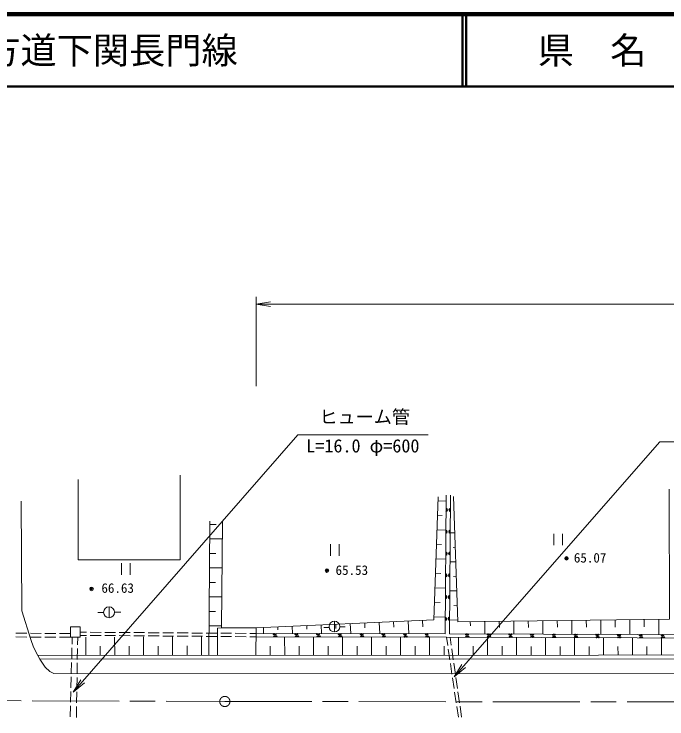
# Model space of a CAD drawing. Units: millimetres, scale not verified. Extents: x 40000 to 680000, y 20000 to 380000.
# Drawn here: x 235865 to 325956, y 282809 to 380000 of the extents above; entities that cross this region are included whole.
import ezdxf
from ezdxf.enums import TextEntityAlignment as Align

# ---------------------------------------------------------------- set-up
doc = ezdxf.new("R2010")
doc.units = ezdxf.units.MM
doc.header["$LTSCALE"] = 1000
doc.header["$PDMODE"] = 32
doc.header["$PDSIZE"] = 500
doc.linetypes.add('CHAIN', pattern=[18.5, 12, -1.5, 3.5, -1.5])
for name, color, linetype, lineweight in [('M-BMK', 2, 'CHAIN', 13), ('M-STR-HTXT', 7, 'Continuous', 13), ('M-TTL', 2, 'Continuous', 140), ('M-TTL-LINE', 7, 'Continuous', 50), ('M-WORK', 1, 'Continuous', 13)]:
    doc.layers.add(name, color=color, linetype=linetype, lineweight=lineweight)
doc.layers.add('M-TTL-TXT', color=7, linetype='Continuous')
doc.styles.add('ＭＳ ゴシック', font='')
doc.styles.get('ＭＳ ゴシック').set_extended_font_data('MS Gothic')

# ---------------------------------------------------------------- blocks, each defined once
blk = doc.blocks.new('open_arrow')
at = {"color": 0, "linetype": 'Continuous', "lineweight": -2}
blk.add_lwpolyline([(7.5, 1.25), (0, 0), (7.5, -1.25)], dxfattribs=at)

msp = doc.modelspace()

# ---------------------------------------------------------------- linework, layer by layer
at = {"layer": 'M-BMK'}
msp.add_lwpolyline([(63396, 286159), (164355, 285611), (264948, 285211), (366502, 285122), (410913, 285266)], dxfattribs=at)
msp.add_circle((264948, 285211), 700, dxfattribs=at)
at = {"layer": 'M-STR-HTXT'}
for p, q in [((269266, 328693), (269266, 341000)), ((269266, 340000), (570212, 340000))]:
    msp.add_line(p, q, dxfattribs=at)
for points in [[(244020, 286478), (275000, 322000), (293000, 322000)], [(296578, 288592), (325000, 321000), (343000, 321000)]]:
    msp.add_lwpolyline(points, dxfattribs=at)
at = {"layer": 'M-TTL'}
msp.add_line((680000, 380000), (40000, 380000), dxfattribs=at)
at = {"layer": 'M-TTL-LINE'}
for p, q in [((297750, 380000), (297750, 370000)), ((298250, 380000), (298250, 370000)), ((40000, 370000), (680000, 370000))]:
    msp.add_line(p, q, dxfattribs=at)
at = {"layer": 'M-WORK'}
for p, q in [((294391, 312896), (295478, 312857)), ((262746, 291557), (262861, 310071)), ((294320, 310897), (294922, 310876)), ((262858, 309636), (263734, 309631)), ((264614, 310016), (264506, 295355)), ((294248, 308899), (295452, 308855)), ((296684, 308477), (296053, 308456)), ((310329, 308346), (310329, 306746)), ((311529, 306746), (311529, 308346)), ((262846, 307636), (264597, 307626)), ((279519, 306913), (279519, 305313)), ((280719, 305313), (280719, 306913)), ((294176, 306900), (294837, 306876)), ((296752, 306478), (296436, 306468)), ((262833, 305637), (263706, 305631)), ((250675, 304265), (250675, 302665)), ((251875, 302665), (251875, 304265)), ((294104, 304901), (295427, 304854)), ((296819, 304480), (296018, 304453)), ((262821, 303637), (264567, 303626)), ((294033, 302902), (294753, 302877)), ((296887, 302481), (296486, 302467)), ((262808, 301637), (263679, 301631)), ((293961, 300904), (295401, 300852)), ((296954, 300482), (295983, 300449)), ((262796, 299637), (264538, 299626)), ((293889, 298905), (294668, 298877)), ((297022, 298483), (296536, 298467)), ((247427, 297483), (248214, 297483)), ((248971, 298269), (248971, 296769)), ((249724, 297516), (250585, 297516)), ((262783, 297637), (263652, 297631)), ((293817, 296906), (295375, 296850)), ((297090, 296484), (295948, 296446)), ((316825, 296437), (316848, 294478)), ((318825, 296459), (318836, 295480)), ((320825, 296482), (320848, 294461)), ((322825, 296505), (322837, 295495)), ((324825, 296528), (324849, 294445)), ((262771, 295637), (264508, 295626)), ((272263, 295487), (272282, 295084)), ((274261, 295578), (274306, 294585)), ((276259, 295669), (276282, 295172)), ((278257, 295760), (278311, 294580)), ((280079, 296294), (280079, 294794)), ((280255, 295851), (280282, 295261)), ((280813, 295490), (281539, 295490)), ((282253, 295942), (282315, 294576)), ((284251, 296033), (284282, 295350)), ((286249, 296124), (286319, 294572)), ((288247, 296215), (288282, 295439)), ((290245, 296305), (290324, 294568)), ((292242, 296396), (292282, 295527)), ((298827, 296232), (298833, 295661)), ((300826, 296255), (300846, 294542)), ((302826, 296277), (302836, 295421)), ((304826, 296300), (304846, 294526)), ((306826, 296323), (306836, 295436)), ((308826, 296346), (308847, 294510)), ((310826, 296368), (310836, 295450)), ((312826, 296391), (312847, 294494)), ((314826, 296414), (314836, 295465)), ((236116, 294625), (237616, 294614)), ((238116, 294610), (239616, 294599)), ((240116, 294596), (241616, 294585)), ((242116, 294581), (243631, 294571)), ((245880, 294759), (244997, 294765)), ((247880, 294744), (246380, 294755)), ((249880, 294730), (248380, 294741)), ((251880, 294715), (250380, 294726)), ((253880, 294701), (252380, 294712)), ((255880, 294686), (254380, 294697)), ((257880, 294672), (256380, 294683)), ((259880, 294658), (258380, 294668)), ((261880, 294643), (260380, 294654)), ((263880, 294629), (262380, 294640)), ((265880, 294614), (264380, 294625)), ((267880, 294600), (266380, 294611)), ((269263, 294590), (268380, 294596)), ((270265, 295396), (270302, 294589)), ((278598, 295416), (279336, 295416)), ((236114, 294111), (237614, 294102)), ((238114, 294100), (239614, 294091)), ((240114, 294088), (241614, 294080)), ((242114, 294077), (243631, 294068)), ((243889, 294068), (243864, 293093)), ((244626, 293020), (244644, 294068)), ((244997, 294331), (245879, 294324)), ((245746, 291543), (245744, 294074)), ((246379, 294320), (247879, 294308)), ((248379, 294304), (249879, 294292)), ((249746, 291546), (249744, 294101)), ((250379, 294288), (251879, 294276)), ((252379, 294272), (253879, 294260)), ((253746, 291550), (253743, 294128)), ((254379, 294256), (255879, 294244)), ((256379, 294240), (257879, 294228)), ((257746, 291553), (257743, 294155)), ((258379, 294224), (259879, 294212)), ((260379, 294208), (261879, 294196)), ((261746, 291556), (261743, 294182)), ((262379, 294192), (263879, 294180)), ((264379, 294176), (265879, 294164)), ((266379, 294160), (267878, 294148)), ((268378, 294144), (269260, 294137)), ((273206, 291566), (273203, 294129)), ((277206, 291569), (277203, 294120)), ((281206, 291572), (281203, 294112)), ((285206, 291576), (285203, 294103)), ((289206, 291579), (289203, 294095)), ((293206, 291582), (293203, 294087)), ((295541, 294082), (295712, 292927)), ((296194, 292957), (296032, 294080)), ((297206, 291586), (297203, 294076)), ((301206, 291589), (301203, 294061)), ((305206, 291592), (305204, 294046)), ((309206, 291595), (309204, 294031)), ((313206, 291599), (313204, 294016)), ((317206, 291602), (317204, 294001)), ((321206, 291605), (321204, 293986)), ((325206, 291609), (325204, 293971)), ((243851, 292594), (243813, 291094)), ((247746, 291545), (247745, 292822)), ((251746, 291548), (251745, 292837)), ((255746, 291551), (255745, 292852)), ((259746, 291555), (259745, 292867)), ((271206, 291564), (271204, 292845)), ((275206, 291567), (275204, 292843)), ((279206, 291571), (279204, 292840)), ((283206, 291574), (283204, 292838)), ((287206, 291577), (287204, 292835)), ((291206, 291581), (291204, 292833)), ((295206, 291584), (295205, 292829)), ((299206, 291587), (299205, 292823)), ((303206, 291590), (303205, 292817)), ((307206, 291594), (307205, 292811)), ((311206, 291597), (311205, 292806)), ((315206, 291600), (315205, 292800)), ((319206, 291604), (319205, 292794)), ((323206, 291607), (323205, 292788)), ((244592, 291020), (244618, 292520)), ((295785, 292432), (296004, 290948)), ((296479, 290977), (296265, 292462)), ((243800, 290594), (243761, 289095)), ((244559, 289020), (244584, 290520)), ((296077, 290453), (296296, 288970)), ((296765, 288998), (296551, 290483)), ((243748, 288595), (243709, 287095)), ((244525, 287020), (244550, 288520)), ((296369, 288475), (296589, 286991)), ((297051, 287018), (296836, 288503)), ((243697, 286596), (243658, 285096)), ((244491, 285021), (244517, 286520)), ((296662, 286496), (296881, 285013)), ((297336, 285039), (297122, 286524)), ((243645, 284596), (243606, 283097)), ((244458, 283021), (244483, 284521)), ((296954, 284518), (297174, 283034)), ((297622, 283059), (297408, 284544))]:
    msp.add_line(p, q, dxfattribs=at)
for points in [[(244712, 315824), (244707, 304748), (258772, 304766), (258777, 316413)], [(296098, 313677), (295932, 294561), (360764, 294301), (360628, 314195)], [(296515, 313474), (297099, 296212), (326307, 296545), (326259, 314500)], [(269263, 294590), (295361, 294562), (295483, 313653)], [(269266, 295351), (293802, 296467), (294411, 313438)], [(236845, 312848), (236933, 297703), (238160, 293753), (238560, 292694), (239139, 291538), (239422, 291033), (240145, 289944), (240815, 289360), (241357, 289076), (410926, 289025)], [(263934, 291558), (263952, 295341), (264506, 295355), (269266, 295351), (269248, 291562)], [(425995, 294149), (394394, 293848), (361257, 293836), (295541, 294082), (269260, 294137)], [(239139, 291538), (393885, 291665), (420047, 291710), (424764, 291613), (439663, 291284), (457513, 290684), (479558, 289398), (499949, 287860), (517369, 286215), (532394, 284535), (548275, 282560), (569570, 279406)], [(239422, 291033), (393911, 291112), (420068, 291249), (424761, 291206), (439740, 290846), (457557, 290168), (479624, 289033), (500002, 287344), (517363, 285738), (532397, 284049), (548290, 282028), (569507, 278965)]]:
    msp.add_lwpolyline(points, dxfattribs=at)
msp.add_lwpolyline([(243631, 295496), (244997, 295496), (244997, 294068), (243631, 294068)], close=True, dxfattribs=at)
for centre, radius in [((312096, 304949), 150), ((312096, 304949), 120), ((312096, 304949), 90), ((312096, 304949), 60), ((312096, 304949), 30), ((312096, 304949), 20), ((279047, 303267), 150), ((279047, 303267), 120), ((279047, 303267), 90), ((279047, 303267), 60), ((279047, 303267), 30), ((279047, 303267), 20), ((246556, 300737), 150), ((246556, 300737), 120), ((246556, 300737), 90), ((246556, 300737), 60), ((246556, 300737), 30), ((246556, 300737), 20), ((248971, 297519), 750), ((280079, 295544), 750)]:
    msp.add_circle(centre, radius, dxfattribs=at)
for centre, radius, start, end in [((295414, 311608), 256, 282.31337, 76.95261), ((295414, 311608), 205, 285.55867, 73.70731), ((295414, 311608), 154, 291.09312, 68.17286), ((295414, 311608), 102, 302.91638, 56.3496), ((295414, 311608), 100, 303.86186, 55.40412), ((296137, 311619), 256, 102.18017, 256.8194), ((296137, 311619), 205, 105.42546, 253.5741), ((296137, 311619), 154, 110.95991, 248.03966), ((296137, 311619), 102, 122.78317, 236.21639), ((296137, 311619), 100, 123.72865, 235.27092), ((295395, 308608), 256, 282.31337, 76.95261), ((295395, 308608), 205, 285.55867, 73.70731), ((295395, 308608), 154, 291.09312, 68.17286), ((295395, 308608), 102, 302.91638, 56.3496), ((295395, 308608), 100, 303.86186, 55.40412), ((296110, 308619), 256, 102.18017, 256.8194), ((296110, 308619), 205, 105.42546, 253.5741), ((296110, 308619), 154, 110.95991, 248.03966), ((296110, 308619), 102, 122.78317, 236.21639), ((296110, 308619), 100, 123.72865, 235.27092), ((295375, 305608), 256, 282.31337, 76.95261), ((295375, 305608), 205, 285.55867, 73.70731), ((295375, 305608), 154, 291.09312, 68.17286), ((295375, 305608), 102, 302.91638, 56.3496), ((295375, 305608), 100, 303.86186, 55.40412), ((296084, 305619), 256, 102.18017, 256.8194), ((296084, 305619), 205, 105.42546, 253.5741), ((296084, 305619), 154, 110.95991, 248.03966), ((296084, 305619), 102, 122.78317, 236.21639), ((296084, 305619), 100, 123.72865, 235.27092), ((295356, 302608), 256, 282.31337, 76.95261), ((295356, 302608), 205, 285.55867, 73.70731), ((295356, 302608), 154, 291.09312, 68.17286), ((295356, 302608), 102, 302.91638, 56.3496), ((295356, 302608), 100, 303.86186, 55.40412), ((296058, 302619), 256, 102.18017, 256.8194), ((296058, 302619), 205, 105.42546, 253.5741), ((296058, 302619), 154, 110.95991, 248.03966), ((296058, 302619), 102, 122.78317, 236.21639), ((296058, 302619), 100, 123.72865, 235.27092), ((295337, 299608), 256, 282.31337, 76.95261), ((295337, 299608), 205, 285.55867, 73.70731), ((295337, 299608), 154, 291.09312, 68.17286), ((295337, 299608), 102, 302.91638, 56.3496), ((295337, 299608), 100, 303.86186, 55.40412), ((296032, 299619), 256, 102.18017, 256.8194), ((296032, 299619), 205, 105.42546, 253.5741), ((296032, 299619), 154, 110.95991, 248.03966), ((296032, 299619), 102, 122.78317, 236.21639), ((296032, 299619), 100, 123.72865, 235.27092), ((295318, 296608), 256, 282.31337, 76.95261), ((295318, 296608), 205, 285.55867, 73.70731), ((295318, 296608), 154, 291.09312, 68.17286), ((295318, 296608), 102, 302.91638, 56.3496), ((295318, 296608), 100, 303.86186, 55.40412), ((296006, 296619), 256, 102.18017, 256.8194), ((296006, 296619), 205, 105.42546, 253.5741), ((296006, 296619), 154, 110.95991, 248.03966), ((296006, 296619), 102, 122.78317, 236.21639), ((296006, 296619), 100, 123.72865, 235.27092), ((271812, 294643), 256, 192.61954, 347.25878), ((271812, 294643), 205, 195.86484, 344.01348), ((271812, 294643), 154, 201.39929, 338.47903), ((271812, 294643), 102, 213.22255, 326.65577), ((271812, 294643), 100, 214.16803, 325.71029), ((274812, 294640), 256, 192.61954, 347.25878), ((274812, 294640), 205, 195.86484, 344.01348), ((274812, 294640), 154, 201.39929, 338.47903), ((274812, 294640), 102, 213.22255, 326.65577), ((274812, 294640), 100, 214.16803, 325.71029), ((277812, 294637), 256, 192.61954, 347.25878), ((277812, 294637), 205, 195.86484, 344.01348), ((277812, 294637), 154, 201.39929, 338.47903), ((277812, 294637), 102, 213.22255, 326.65577), ((277812, 294637), 100, 214.16803, 325.71029), ((280812, 294634), 256, 192.61954, 347.25878), ((280812, 294634), 205, 195.86484, 344.01348), ((280812, 294634), 154, 201.39929, 338.47903), ((280812, 294634), 102, 213.22255, 326.65577), ((280812, 294634), 100, 214.16803, 325.71029), ((283812, 294631), 256, 192.61954, 347.25878), ((283812, 294631), 205, 195.86484, 344.01348), ((283812, 294631), 154, 201.39929, 338.47903), ((283812, 294631), 102, 213.22255, 326.65577), ((283812, 294631), 100, 214.16803, 325.71029), ((286812, 294627), 256, 192.61954, 347.25878), ((286812, 294627), 205, 195.86484, 344.01348), ((286812, 294627), 154, 201.39929, 338.47903), ((286812, 294627), 102, 213.22255, 326.65577), ((286812, 294627), 100, 214.16803, 325.71029), ((289812, 294624), 256, 192.61954, 347.25878), ((289812, 294624), 205, 195.86484, 344.01348), ((289812, 294624), 154, 201.39929, 338.47903), ((289812, 294624), 102, 213.22255, 326.65577), ((289812, 294624), 100, 214.16803, 325.71029), ((292812, 294621), 256, 192.61954, 347.25878), ((292812, 294621), 205, 195.86484, 344.01348), ((292812, 294621), 154, 201.39929, 338.47903), ((292812, 294621), 102, 213.22255, 326.65577), ((292812, 294621), 100, 214.16803, 325.71029), ((298348, 294608), 256, 192.45065, 347.08988), ((298348, 294608), 205, 195.69594, 343.84458), ((298348, 294608), 154, 201.23039, 338.31014), ((298348, 294608), 102, 213.05365, 326.48687), ((298348, 294608), 100, 213.99913, 325.5414), ((301348, 294596), 256, 192.45065, 347.08988), ((301348, 294596), 205, 195.69594, 343.84458), ((301348, 294596), 154, 201.23039, 338.31014), ((301348, 294596), 102, 213.05365, 326.48687), ((301348, 294596), 100, 213.99913, 325.5414), ((304348, 294584), 256, 192.45065, 347.08988), ((304348, 294584), 205, 195.69594, 343.84458), ((304348, 294584), 154, 201.23039, 338.31014), ((304348, 294584), 102, 213.05365, 326.48687), ((304348, 294584), 100, 213.99913, 325.5414), ((307348, 294572), 256, 192.45065, 347.08988), ((307348, 294572), 205, 195.69594, 343.84458), ((307348, 294572), 154, 201.23039, 338.31014), ((307348, 294572), 102, 213.05365, 326.48687), ((307348, 294572), 100, 213.99913, 325.5414), ((310348, 294560), 256, 192.45065, 347.08988), ((310348, 294560), 205, 195.69594, 343.84458), ((310348, 294560), 154, 201.23039, 338.31014), ((310348, 294560), 102, 213.05365, 326.48687), ((310348, 294560), 100, 213.99913, 325.5414), ((313348, 294548), 256, 192.45065, 347.08988), ((313348, 294548), 205, 195.69594, 343.84458), ((313348, 294548), 154, 201.23039, 338.31014), ((313348, 294548), 102, 213.05365, 326.48687), ((313348, 294548), 100, 213.99913, 325.5414), ((271900, 294075), 256, 12.56061, 167.19985), ((271900, 294075), 205, 15.80591, 163.95455), ((271900, 294075), 154, 21.34036, 158.4201), ((271900, 294075), 102, 33.16362, 146.59684), ((271900, 294075), 100, 34.1091, 145.65136), ((274900, 294069), 256, 12.56061, 167.19985), ((274900, 294069), 205, 15.80591, 163.95455), ((274900, 294069), 154, 21.34036, 158.4201), ((274900, 294069), 102, 33.16362, 146.59684), ((274900, 294069), 100, 34.1091, 145.65136), ((277900, 294062), 256, 12.56061, 167.19985), ((277900, 294062), 205, 15.80591, 163.95455), ((277900, 294062), 154, 21.34036, 158.4201), ((277900, 294062), 102, 33.16362, 146.59684), ((277900, 294062), 100, 34.1091, 145.65136), ((280900, 294056), 256, 12.56061, 167.19985), ((280900, 294056), 205, 15.80591, 163.95455), ((280900, 294056), 154, 21.34036, 158.4201), ((280900, 294056), 102, 33.16362, 146.59684), ((280900, 294056), 100, 34.1091, 145.65136), ((283900, 294050), 256, 12.56061, 167.19985), ((283900, 294050), 205, 15.80591, 163.95455), ((283900, 294050), 154, 21.34036, 158.4201), ((283900, 294050), 102, 33.16362, 146.59684), ((283900, 294050), 100, 34.1091, 145.65136), ((286900, 294044), 256, 12.56061, 167.19985), ((286900, 294044), 205, 15.80591, 163.95455), ((286900, 294044), 154, 21.34036, 158.4201), ((286900, 294044), 102, 33.16362, 146.59684), ((286900, 294044), 100, 34.1091, 145.65136), ((289900, 294037), 256, 12.56061, 167.19985), ((289900, 294037), 205, 15.80591, 163.95455), ((289900, 294037), 154, 21.34036, 158.4201), ((289900, 294037), 102, 33.16362, 146.59684), ((289900, 294037), 100, 34.1091, 145.65136), ((292900, 294031), 256, 12.56061, 167.19985), ((292900, 294031), 205, 15.80591, 163.95455), ((292900, 294031), 154, 21.34036, 158.4201), ((292900, 294031), 102, 33.16362, 146.59684), ((292900, 294031), 100, 34.1091, 145.65136), ((298399, 294015), 256, 12.46581, 167.10504), ((298399, 294015), 205, 15.7111, 163.85974), ((298399, 294015), 154, 21.24555, 158.32529), ((298399, 294015), 102, 33.06881, 146.50203), ((298399, 294015), 100, 34.01429, 145.55656), ((301399, 294004), 256, 12.46581, 167.10504), ((301399, 294004), 205, 15.7111, 163.85974), ((301399, 294004), 154, 21.24555, 158.32529), ((301399, 294004), 102, 33.06881, 146.50203), ((301399, 294004), 100, 34.01429, 145.55656), ((304399, 293992), 256, 12.46581, 167.10504), ((304399, 293992), 205, 15.7111, 163.85974), ((304399, 293992), 154, 21.24555, 158.32529), ((304399, 293992), 102, 33.06881, 146.50203), ((304399, 293992), 100, 34.01429, 145.55656), ((307399, 293981), 256, 12.46581, 167.10504), ((307399, 293981), 205, 15.7111, 163.85974), ((307399, 293981), 154, 21.24555, 158.32529), ((307399, 293981), 102, 33.06881, 146.50203), ((307399, 293981), 100, 34.01429, 145.55656), ((310399, 293970), 256, 12.46581, 167.10504), ((310399, 293970), 205, 15.7111, 163.85974), ((310399, 293970), 154, 21.24555, 158.32529), ((310399, 293970), 102, 33.06881, 146.50203), ((310399, 293970), 100, 34.01429, 145.55656), ((313399, 293959), 256, 12.46581, 167.10504), ((313399, 293959), 205, 15.7111, 163.85974), ((313399, 293959), 154, 21.24555, 158.32529), ((313399, 293959), 102, 33.06881, 146.50203), ((313399, 293959), 100, 34.01429, 145.55656), ((316348, 294536), 256, 192.45065, 347.08988), ((316399, 293947), 256, 12.46581, 167.10504), ((316348, 294536), 205, 195.69594, 343.84458), ((316399, 293947), 205, 15.7111, 163.85974), ((316348, 294536), 154, 201.23039, 338.31014), ((316399, 293947), 154, 21.24555, 158.32529), ((316348, 294536), 102, 213.05365, 326.48687), ((316348, 294536), 100, 213.99913, 325.5414), ((316399, 293947), 102, 33.06881, 146.50203), ((316399, 293947), 100, 34.01429, 145.55656), ((319348, 294524), 256, 192.45065, 347.08988), ((319399, 293936), 256, 12.46581, 167.10504), ((319348, 294524), 205, 195.69594, 343.84458), ((319399, 293936), 205, 15.7111, 163.85974), ((319348, 294524), 154, 201.23039, 338.31014), ((319399, 293936), 154, 21.24555, 158.32529), ((319348, 294524), 102, 213.05365, 326.48687), ((319348, 294524), 100, 213.99913, 325.5414), ((319399, 293936), 102, 33.06881, 146.50203), ((319399, 293936), 100, 34.01429, 145.55656), ((322348, 294512), 256, 192.45065, 347.08988), ((322399, 293925), 256, 12.46581, 167.10504), ((322348, 294512), 205, 195.69594, 343.84458), ((322399, 293925), 205, 15.7111, 163.85974), ((322348, 294512), 154, 201.23039, 338.31014), ((322399, 293925), 154, 21.24555, 158.32529), ((322348, 294512), 102, 213.05365, 326.48687), ((322348, 294512), 100, 213.99913, 325.5414), ((322399, 293925), 102, 33.06881, 146.50203), ((322399, 293925), 100, 34.01429, 145.55656), ((325348, 294500), 256, 192.45065, 347.08988), ((325399, 293914), 256, 12.46581, 167.10504), ((325348, 294500), 205, 195.69594, 343.84458), ((325399, 293914), 205, 15.7111, 163.85974), ((325348, 294500), 154, 201.23039, 338.31014), ((325399, 293914), 154, 21.24555, 158.32529), ((325348, 294500), 102, 213.05365, 326.48687), ((325348, 294500), 100, 213.99913, 325.5414), ((325399, 293914), 102, 33.06881, 146.50203), ((325399, 293914), 100, 34.01429, 145.55656)]:
    msp.add_arc(centre, radius, start, end, dxfattribs=at)
for p in [(312096, 304949), (279047, 303267), (246556, 300737)]:
    msp.add_point(p, dxfattribs=at)

# ---------------------------------------------------------------- block references
at = {"layer": 'M-STR-HTXT', "xscale": 267, "yscale": 267}
msp.add_blockref('open_arrow', (269266, 340000), dxfattribs=at)
for p, rotation in [((296578, 288592), 48.7), ((244020, 286478), 48.9)]:
    msp.add_blockref('open_arrow', p, dxfattribs=dict(at, rotation=rotation))

# ---------------------------------------------------------------- texts
at = {"layer": 'M-STR-HTXT', "style": 'ＭＳ ゴシック'}
msp.add_text('ヒューム管', height=1833, dxfattribs=at).set_placement((278000, 323000), align=Align.BOTTOM_LEFT)
msp.add_text('L=16.0 φ=600', height=1833, dxfattribs=at).set_placement((284000, 319000), align=Align.BOTTOM_CENTER)
at = {"layer": 'M-TTL-TXT', "style": 'ＭＳ ゴシック'}
msp.add_text('主要地方道下関長門線', height=3666, dxfattribs=at).set_placement((216734, 375000), align=Align.MIDDLE_LEFT)
msp.add_text('県\u3000名', height=3666, dxfattribs=at).set_placement((315625, 375000), align=Align.MIDDLE_CENTER)
at = {"layer": 'M-WORK', "style": 'ＭＳ ゴシック'}
for s, p in [('65.07', (315357, 303976)), ('65.53', (282475, 302269)), ('66.63', (250162, 299800))]:
    msp.add_text(s, height=1320, dxfattribs=at).set_placement(p, align=Align.BOTTOM_CENTER)

doc.saveas('drawing.dxf')
